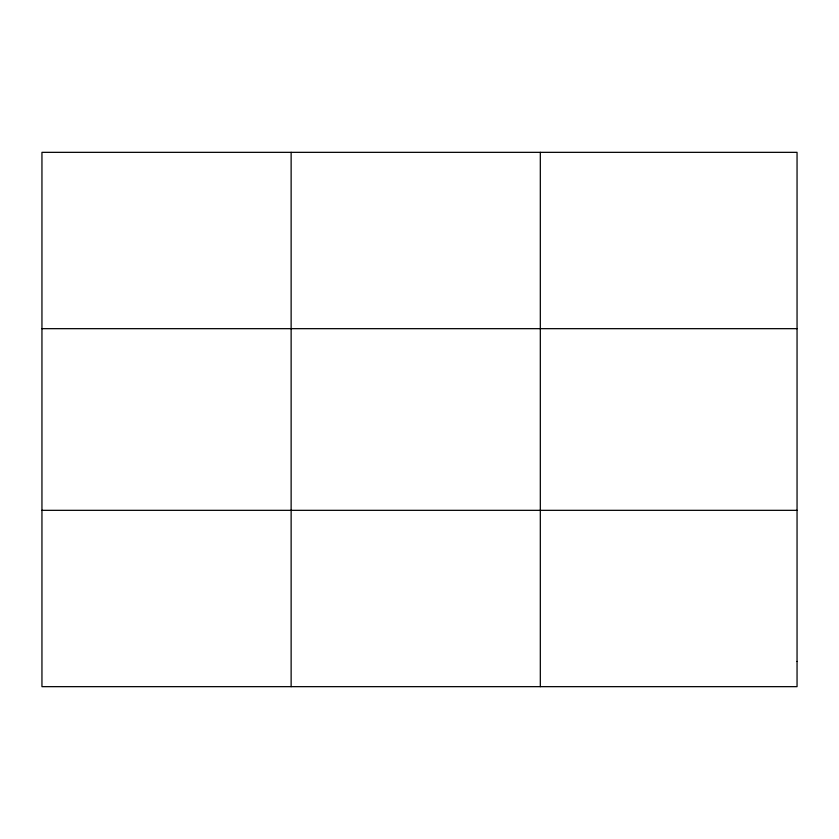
<?xml version="1.0" encoding="UTF-8"?>
<svg xmlns="http://www.w3.org/2000/svg" width="839" height="839" viewBox="0 0 839 839"><rect width="100%" height="100%" fill="white"/><g stroke="black" fill="none" stroke-linecap="round" stroke-linejoin="round"><path stroke-width="1.26" d="M291.133 686.659L291.133 152.341M540.316 686.659L540.316 152.341M41.95 328.668L797.05 328.668M41.95 510.332L797.05 510.332M797.05 661.468L797.05 686.659L41.95 686.659L41.95 152.341L797.05 152.341L797.05 661.468"/></g></svg>
